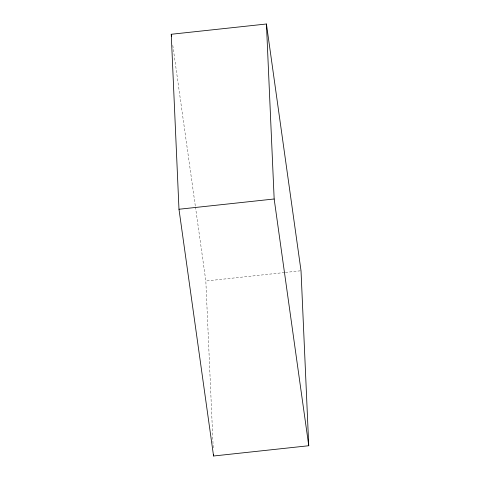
<?xml version="1.0" encoding="UTF-8"?>
<svg xmlns="http://www.w3.org/2000/svg" width="480" height="480" viewBox="0 0 480 480"><rect width="100%" height="100%" fill="white"/><g stroke="black" fill="none" stroke-linecap="round" stroke-linejoin="round"><path stroke-width="0.36" stroke-dasharray="2.4 1.8" d="M213.21 447.774L205.836 281.016L284.658 272.514M285.402 272.436L300.276 270.828M172.806 45.384L195.342 206.178M195.45 206.916L205.836 281.016"/><path stroke-width="0.72" d="M171.246 34.266L266.43 24L301.02 270.75L308.754 445.734L213.57 456L178.98 209.25L171.246 34.266L171.558 36.492M178.98 209.25L274.164 198.984L266.43 24M274.164 198.984L308.754 445.734M213.504 454.506L213.57 456"/></g></svg>
